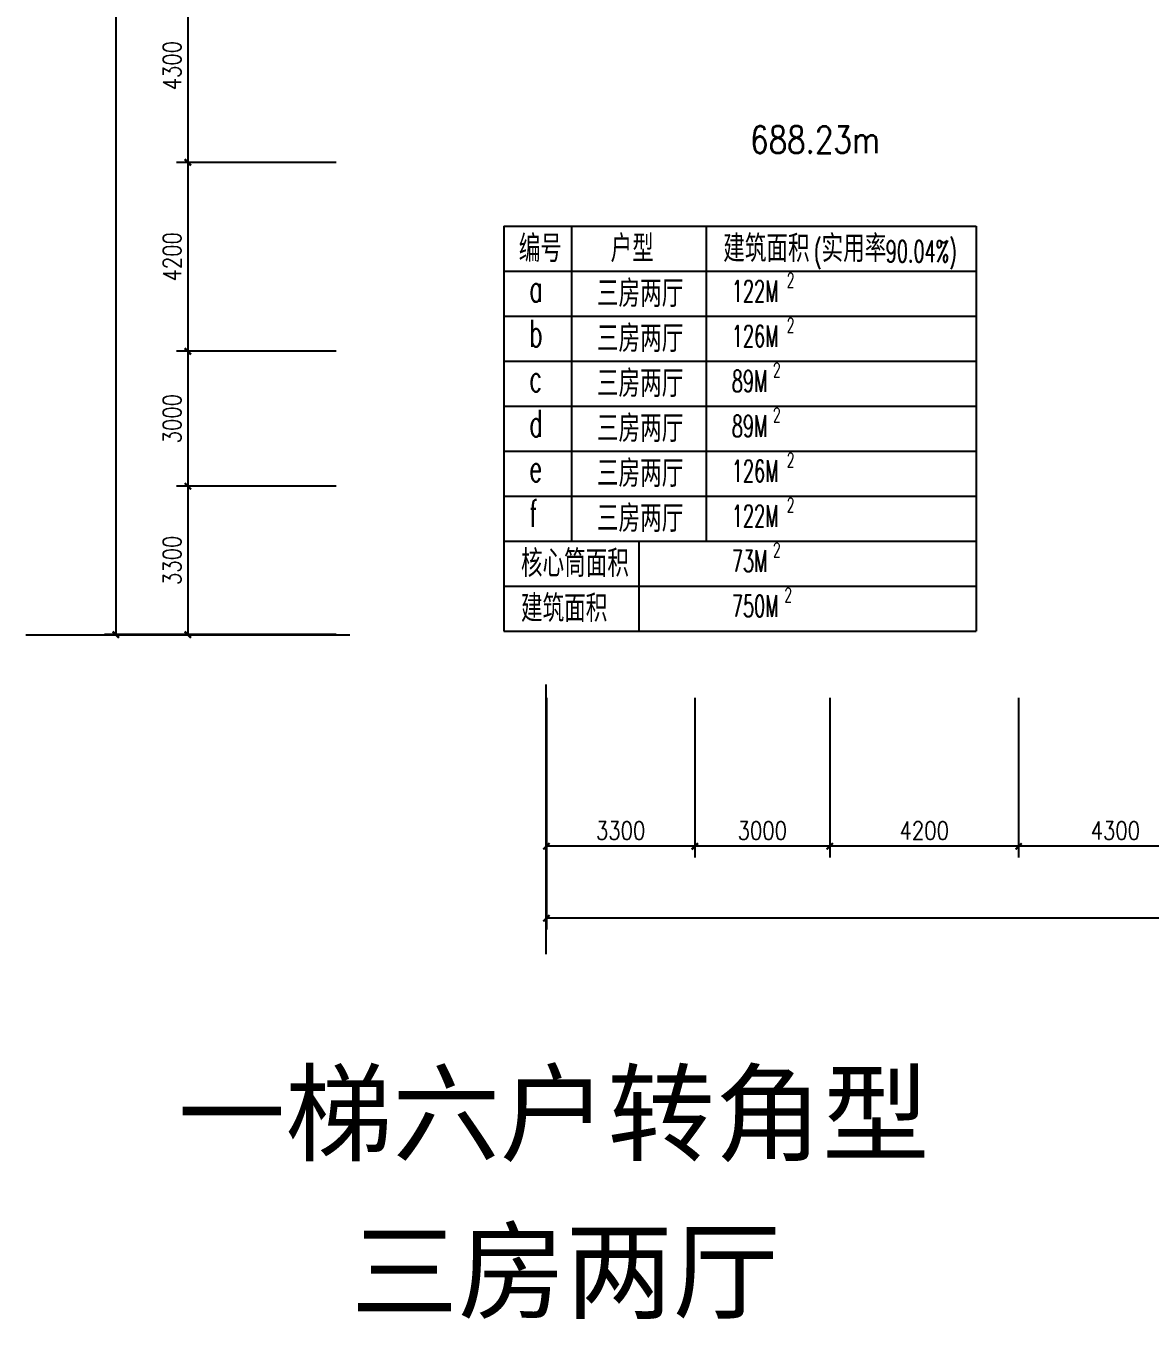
# Model space of a CAD drawing. Header units: millimetres. Extents: x 1386 to 52585, y 719 to 55091.
# Drawn here: x 2049 to 27042, y 719 to 29471 of the extents above; entities that cross this region are included whole.
import ezdxf

# ---------------------------------------------------------------- set-up
doc = ezdxf.new("R2010")
doc.units = ezdxf.units.MM
doc.layers.add('AXIS', color=3, linetype='Continuous')
doc.layers.add('PUB_TEXT', color=7, linetype='Continuous')
doc.styles.add('_HZTXT', font='txt.shx', dxfattribs={"width": 0.8, "bigfont": 'HZTXT.shx'})
doc.styles.add('_ROMANS', font='ROMANS', dxfattribs={"width": 0.8})
doc.styles.add('DIM_FONT', font='SIMPLEX.shx', dxfattribs={"width": 0.8})
doc.styles.add('ST', font='SimSun.ttf', dxfattribs={"width": 0.8})
doc.dimstyles.new('AXIS200', dxfattribs={"dimscale": 2, "dimtxt": 300, "dimasz": 1, "dimexe": 250, "dimexo": 300, "dimgap": 150, "dimtad": 1, "dimdec": 0, "dimzin": 0, "dimdsep": 46, "dimtxsty": 'DIM_FONT', "dimblk": '_DIMX', "dimcen": 0, "dimse1": 1, "dimse2": 1, "dimclrt": 7, "dimadec": 0, "dimazin": 0, "dimtfac": 1, "dimtdec": 0, "dimtix": 1, "dimtmove": 2, "dimatfit": 3, "dimldrblk": '_DIMX', "dimfxl": 1, "dimtolj": 1, "dimtzin": 0, "dimarcsym": 0})

# ---------------------------------------------------------------- blocks, each defined once
blk = doc.blocks.new('_DIMX')
at = {"const_width": 50}
blk.add_lwpolyline([(-70, -70), (70, 70)], dxfattribs=at)
blk = doc.blocks.new('*D80')
at = {"layer": 'AXIS', "color": 0, "lineweight": -2, "transparency": 16777216}
for p, q in [((8949, 26436), (5399, 26436)), ((5649, 26435), (5649, 22237)), ((8949, 22236), (5399, 22236))]:
    blk.add_line(p, q, dxfattribs=at)
at = {"layer": 'DEFPOINTS', "color": 0, "transparency": 16777216}
for p in [(9249, 26436), (5649, 22236), (9249, 22236)]:
    blk.add_point(p, dxfattribs=at)
at = {"layer": 'AXIS', "color": 0, "lineweight": -2, "transparency": 16777216}
for p, rotation in [((5649, 26436), 90), ((5649, 22236), 270)]:
    blk.add_blockref('_DIMX', p, dxfattribs=dict(at, rotation=rotation))
at = {"layer": 'AXIS', "color": 7, "transparency": 16777216, "insert": (5299, 24336), "char_height": 400, "attachment_point": 5, "rotation": 90, "style": 'DIM_FONT'}
blk.add_mtext('\\A1;4200', dxfattribs=at)
blk = doc.blocks.new('*D81')
at = {"layer": 'AXIS', "color": 0, "lineweight": -2, "transparency": 16777216}
for p, q in [((8949, 48536), (3799, 48536)), ((4049, 48535), (4049, 15937)), ((8949, 15936), (3799, 15936))]:
    blk.add_line(p, q, dxfattribs=at)
at = {"layer": 'DEFPOINTS', "color": 0, "transparency": 16777216}
for p in [(9249, 48536), (4049, 15936), (9249, 15936)]:
    blk.add_point(p, dxfattribs=at)
at = {"layer": 'AXIS', "color": 0, "lineweight": -2, "transparency": 16777216}
for p, rotation in [((4049, 48536), 90), ((4049, 15936), 270)]:
    blk.add_blockref('_DIMX', p, dxfattribs=dict(at, rotation=rotation))
at = {"layer": 'AXIS', "color": 7, "transparency": 16777216, "insert": (3699, 32236), "char_height": 400, "attachment_point": 5, "rotation": 90, "style": 'DIM_FONT'}
blk.add_mtext('\\A1;32600', dxfattribs=at)
blk = doc.blocks.new('*D82')
at = {"layer": 'AXIS', "color": 0, "lineweight": -2, "transparency": 16777216}
for p, q in [((24119, 14531), (24119, 10981)), ((28419, 14531), (28419, 10981)), ((28418, 11231), (24120, 11231))]:
    blk.add_line(p, q, dxfattribs=at)
at = {"layer": 'DEFPOINTS', "color": 0, "transparency": 16777216}
for p in [(24119, 14831), (28419, 14831), (24119, 11231)]:
    blk.add_point(p, dxfattribs=at)
at = {"layer": 'AXIS', "color": 0, "lineweight": -2, "transparency": 16777216, "rotation": 180}
blk.add_blockref('_DIMX', (24119, 11231), dxfattribs=at)
at = {"layer": 'AXIS', "color": 0, "lineweight": -2, "transparency": 16777216}
blk.add_blockref('_DIMX', (28419, 11231), dxfattribs=at)
at = {"layer": 'AXIS', "color": 7, "transparency": 16777216, "insert": (26269, 11581), "char_height": 400, "attachment_point": 5, "style": 'DIM_FONT'}
blk.add_mtext('\\A1;4300', dxfattribs=at)
blk = doc.blocks.new('*D83')
at = {"layer": 'AXIS', "color": 0, "lineweight": -2, "transparency": 16777216}
for p, q in [((13619, 14531), (13619, 9381)), ((46219, 14531), (46219, 9381)), ((46218, 9631), (13620, 9631))]:
    blk.add_line(p, q, dxfattribs=at)
at = {"layer": 'DEFPOINTS', "color": 0, "transparency": 16777216}
for p in [(13619, 14831), (46219, 14831), (13619, 9631)]:
    blk.add_point(p, dxfattribs=at)
at = {"layer": 'AXIS', "color": 0, "lineweight": -2, "transparency": 16777216, "rotation": 180.0000000000008}
blk.add_blockref('_DIMX', (13619, 9631), dxfattribs=at)
at = {"layer": 'AXIS', "color": 0, "lineweight": -2, "transparency": 16777216}
blk.add_blockref('_DIMX', (46219, 9631), dxfattribs=at)
at = {"layer": 'AXIS', "color": 7, "transparency": 16777216, "insert": (29919, 9981), "char_height": 400, "attachment_point": 5, "style": 'DIM_FONT'}
blk.add_mtext('\\A1;32600', dxfattribs=at)
blk = doc.blocks.new('*D84')
at = {"layer": 'AXIS', "color": 0, "lineweight": -2, "transparency": 16777216}
for p, q in [((13619, 14531), (13619, 10981)), ((16919, 14531), (16919, 10981)), ((16918, 11231), (13620, 11231))]:
    blk.add_line(p, q, dxfattribs=at)
at = {"layer": 'DEFPOINTS', "color": 0, "transparency": 16777216}
for p in [(13619, 14831), (16919, 14831), (13619, 11231)]:
    blk.add_point(p, dxfattribs=at)
at = {"layer": 'AXIS', "color": 0, "lineweight": -2, "transparency": 16777216, "rotation": 180}
blk.add_blockref('_DIMX', (13619, 11231), dxfattribs=at)
at = {"layer": 'AXIS', "color": 0, "lineweight": -2, "transparency": 16777216}
blk.add_blockref('_DIMX', (16919, 11231), dxfattribs=at)
at = {"layer": 'AXIS', "color": 7, "transparency": 16777216, "insert": (15269, 11581), "char_height": 400, "attachment_point": 5, "style": 'DIM_FONT'}
blk.add_mtext('\\A1;3300', dxfattribs=at)
blk = doc.blocks.new('*D85')
at = {"layer": 'AXIS', "color": 0, "lineweight": -2, "transparency": 16777216}
for p, q in [((8949, 22236), (5399, 22236)), ((5649, 22235), (5649, 19237)), ((8949, 19236), (5399, 19236))]:
    blk.add_line(p, q, dxfattribs=at)
at = {"layer": 'DEFPOINTS', "color": 0, "transparency": 16777216}
for p in [(9249, 22236), (5649, 19236), (9249, 19236)]:
    blk.add_point(p, dxfattribs=at)
at = {"layer": 'AXIS', "color": 0, "lineweight": -2, "transparency": 16777216}
for p, rotation in [((5649, 22236), 90), ((5649, 19236), 270)]:
    blk.add_blockref('_DIMX', p, dxfattribs=dict(at, rotation=rotation))
at = {"layer": 'AXIS', "color": 7, "transparency": 16777216, "insert": (5299, 20736), "char_height": 400, "attachment_point": 5, "rotation": 90, "style": 'DIM_FONT'}
blk.add_mtext('\\A1;3000', dxfattribs=at)
blk = doc.blocks.new('*D86')
at = {"layer": 'AXIS', "color": 0, "lineweight": -2, "transparency": 16777216}
for p, q in [((8949, 19236), (5399, 19236)), ((5649, 19235), (5649, 15937)), ((8949, 15936), (5399, 15936))]:
    blk.add_line(p, q, dxfattribs=at)
at = {"layer": 'DEFPOINTS', "color": 0, "transparency": 16777216}
for p in [(9249, 19236), (5649, 15936), (9249, 15936)]:
    blk.add_point(p, dxfattribs=at)
at = {"layer": 'AXIS', "color": 0, "lineweight": -2, "transparency": 16777216}
for p, rotation in [((5649, 19236), 90), ((5649, 15936), 270)]:
    blk.add_blockref('_DIMX', p, dxfattribs=dict(at, rotation=rotation))
at = {"layer": 'AXIS', "color": 7, "transparency": 16777216, "insert": (5299, 17586), "char_height": 400, "attachment_point": 5, "rotation": 90, "style": 'DIM_FONT'}
blk.add_mtext('\\A1;3300', dxfattribs=at)
blk = doc.blocks.new('*D87')
at = {"layer": 'AXIS', "color": 0, "lineweight": -2, "transparency": 16777216}
for p, q in [((19919, 14531), (19919, 10981)), ((24119, 14531), (24119, 10981)), ((24118, 11231), (19920, 11231))]:
    blk.add_line(p, q, dxfattribs=at)
at = {"layer": 'DEFPOINTS', "color": 0, "transparency": 16777216}
for p in [(19919, 14831), (24119, 14831), (19919, 11231)]:
    blk.add_point(p, dxfattribs=at)
at = {"layer": 'AXIS', "color": 0, "lineweight": -2, "transparency": 16777216, "rotation": 180}
blk.add_blockref('_DIMX', (19919, 11231), dxfattribs=at)
at = {"layer": 'AXIS', "color": 0, "lineweight": -2, "transparency": 16777216}
blk.add_blockref('_DIMX', (24119, 11231), dxfattribs=at)
at = {"layer": 'AXIS', "color": 7, "transparency": 16777216, "insert": (22019, 11581), "char_height": 400, "attachment_point": 5, "style": 'DIM_FONT'}
blk.add_mtext('\\A1;4200', dxfattribs=at)
blk = doc.blocks.new('*D88')
at = {"layer": 'AXIS', "color": 0, "lineweight": -2, "transparency": 16777216}
for p, q in [((16919, 14531), (16919, 10981)), ((19919, 14531), (19919, 10981)), ((19918, 11231), (16920, 11231))]:
    blk.add_line(p, q, dxfattribs=at)
at = {"layer": 'DEFPOINTS', "color": 0, "transparency": 16777216}
for p in [(16919, 14831), (19919, 14831), (16919, 11231)]:
    blk.add_point(p, dxfattribs=at)
at = {"layer": 'AXIS', "color": 0, "lineweight": -2, "transparency": 16777216, "rotation": 180}
blk.add_blockref('_DIMX', (16919, 11231), dxfattribs=at)
at = {"layer": 'AXIS', "color": 0, "lineweight": -2, "transparency": 16777216}
blk.add_blockref('_DIMX', (19919, 11231), dxfattribs=at)
at = {"layer": 'AXIS', "color": 7, "transparency": 16777216, "insert": (18419, 11581), "char_height": 400, "attachment_point": 5, "style": 'DIM_FONT'}
blk.add_mtext('\\A1;3000', dxfattribs=at)
blk = doc.blocks.new('*D70')
at = {"layer": 'AXIS', "color": 0, "lineweight": -2, "transparency": 16777216}
for p, q in [((8949, 30736), (5399, 30736)), ((5649, 30735), (5649, 26437)), ((8949, 26436), (5399, 26436))]:
    blk.add_line(p, q, dxfattribs=at)
at = {"layer": 'DEFPOINTS', "color": 0, "transparency": 16777216}
for p in [(9249, 30736), (5649, 26436), (9249, 26436)]:
    blk.add_point(p, dxfattribs=at)
at = {"layer": 'AXIS', "color": 0, "lineweight": -2, "transparency": 16777216}
for p, rotation in [((5649, 30736), 90), ((5649, 26436), 270)]:
    blk.add_blockref('_DIMX', p, dxfattribs=dict(at, rotation=rotation))
at = {"layer": 'AXIS', "color": 7, "transparency": 16777216, "insert": (5299, 28586), "char_height": 400, "attachment_point": 5, "rotation": 90, "style": 'DIM_FONT'}
blk.add_mtext('\\A1;4300', dxfattribs=at)

msp = doc.modelspace()

# ---------------------------------------------------------------- linework, layer by layer
for p, q in [((12675, 25016.3), (23175, 25016.3)), ((12675, 25016.3), (12675, 16016.3)), ((14175, 25016.3), (14175, 18016.3)), ((17175, 25016.3), (17175, 18016.3)), ((23175, 25016.3), (23175, 16016.3)), ((12675, 24016.3), (23175, 24016.3)), ((12675, 23016.3), (23175, 23016.3)), ((12675, 22016.3), (23175, 22016.3)), ((12675, 21016.3), (23175, 21016.3)), ((12675, 20016.3), (23175, 20016.3)), ((12675, 19016.3), (23175, 19016.3)), ((12675, 18016.3), (23175, 18016.3)), ((15675, 18016.3), (15675, 16016.3)), ((12675, 17016.3), (23175, 17016.3)), ((12675, 16016.3), (23175, 16016.3))]:
    msp.add_line(p, q)
at = {"layer": 'AXIS'}
for p, q in [((2048.6, 15935.7), (9248.6, 15935.7)), ((13618.9, 8831.1), (13618.9, 14831.1))]:
    msp.add_line(p, q, dxfattribs=at)

# ---------------------------------------------------------------- texts
at = {"style": 'ST'}
for s, p in [('一梯六户转角型', (5428.3, 4415.2)), ('三房两厅', (9273.7, 912.3))]:
    msp.add_text(s, height=1750, dxfattribs=at).set_placement(p)
at = {"layer": 'PUB_TEXT', "style": '_HZTXT', "width": 0.8}
msp.add_text('688.23m', height=600, rotation=360, dxfattribs=at).set_placement((18150.5, 26641))
at = {"layer": 'PUB_TEXT'}
for s, height, style, width, p in [('编号', 600, '_HZTXT', 0.8, (13005.8, 24219.2)), ('户型', 600, '_HZTXT', 0.8, (15046.8, 24219.2)), ('建筑面积', 600, '_HZTXT', 0.8, (17551.4, 24219.2)), ('(', 480, '_ROMANS', 0.6, (19566.1, 24219.2)), ('实用率 ', 600, '_HZTXT', 0.8, (19737, 24219.2)), ('90.04%)', 480, '_ROMANS', 0.6, (21163.4, 24219.2)), ('三房两厅', 600, '_HZTXT', 0.8, (14744.5, 23219.2)), ('2', 320, '_ROMANS', 0.6, (18966.1, 23657.2)), ('a', 600, '_ROMANS', 0.6, (13243.9, 23332.7)), ('a', 600, '_ROMANS', 0.6, (13243.9, 23332.7)), ('122M', 480, '_ROMANS', 0.6, (17743.9, 23332.7)), ('b', 600, '_ROMANS', 0.6, (13243.9, 22332.7)), ('三房两厅', 600, '_HZTXT', 0.8, (14744.5, 22219.2)), ('126M', 480, '_ROMANS', 0.6, (17743.9, 22332.7)), ('2', 320, '_ROMANS', 0.6, (18966.1, 22657.2)), ('三房两厅', 600, '_HZTXT', 0.8, (14744.5, 21219.2)), ('2', 320, '_ROMANS', 0.6, (18660.6, 21657.2)), ('c', 600, '_ROMANS', 0.6, (13243.9, 21332.7)), ('89M', 480, '_ROMANS', 0.6, (17743.9, 21332.7)), ('d', 600, '_ROMANS', 0.6, (13243.9, 20332.7)), ('三房两厅', 600, '_HZTXT', 0.8, (14744.5, 20219.2)), ('89M', 480, '_ROMANS', 0.6, (17743.9, 20332.7)), ('2', 320, '_ROMANS', 0.6, (18660.6, 20657.2)), ('三房两厅', 600, '_HZTXT', 0.8, (14744.5, 19219.2)), ('2', 320, '_ROMANS', 0.6, (18966.1, 19657.2)), ('e', 600, '_ROMANS', 0.6, (13243.9, 19332.7)), ('126M', 480, '_ROMANS', 0.6, (17743.9, 19332.7)), ('2', 320, '_ROMANS', 0.6, (18966.1, 18657.2)), ('f', 600, '_ROMANS', 0.6, (13243.9, 18332.7)), ('三房两厅', 600, '_HZTXT', 0.8, (14744.5, 18219.2)), ('122M', 480, '_ROMANS', 0.6, (17743.9, 18332.7)), ('核心筒面积', 600, '_HZTXT', 0.8, (13054.9, 17219.2)), ('2', 320, '_ROMANS', 0.6, (18660.6, 17657.2)), ('73M', 480, '_ROMANS', 0.6, (17743.9, 17332.7)), ('2', 320, '_ROMANS', 0.6, (18913.8, 16657.2)), ('建筑面积', 600, '_HZTXT', 0.8, (13054.9, 16219.2)), ('750M', 480, '_ROMANS', 0.6, (17743.9, 16332.7))]:
    msp.add_text(s, height=height, dxfattribs=dict(at, style=style, width=width)).set_placement(p)

# ---------------------------------------------------------------- dimensions: what is measured, and where the dimension line sits
at = {"layer": 'AXIS'}
for p1, p2, distance, picture, middle in [((9248.6, 48535.7), (9248.6, 15935.7), -5200, '*D81', (3698.6, 32235.7)), ((46218.9, 14831.1), (13618.9, 14831.1), 5200, '*D83', (29918.9, 9981.1))]:
    dim = msp.add_aligned_dim(p1=p1, p2=p2, distance=distance, dimstyle='AXIS200', override={"dimscale": 1, "dimtxt": 400, "dimblk1": '_DIMX', "dimblk2": '_DIMX', "dimsah": 1, "dimse1": 0, "dimse2": 0}, dxfattribs=at)
    dim.commit()
    dim.dimension.update_dxf_attribs({"geometry": picture, "text_midpoint": middle})
for base, p1, p2, picture, middle in [((5648.6, 26435.7), (9248.6, 30735.7), (9248.6, 26435.7), '*D70', (5298.6, 28585.7)), ((5648.6, 22235.7), (9248.6, 26435.7), (9248.6, 22235.7), '*D80', (5298.6, 24335.7)), ((5648.6, 19235.7), (9248.6, 22235.7), (9248.6, 19235.7), '*D85', (5298.6, 20735.7)), ((5648.6, 15935.7), (9248.6, 19235.7), (9248.6, 15935.7), '*D86', (5298.6, 17585.7))]:
    dim = msp.add_linear_dim(base=base, p1=p1, p2=p2, angle=90, dimstyle='AXIS200', override={"dimscale": 1, "dimtxt": 400, "dimblk1": '_DIMX', "dimblk2": '_DIMX', "dimsah": 1, "dimse1": 0, "dimse2": 0}, dxfattribs=at)
    dim.commit()
    dim.dimension.update_dxf_attribs({"geometry": picture, "text_midpoint": middle})
for base, p1, p2, picture, middle in [((13618.9, 11231.1), (16918.8, 14831.1), (13618.9, 14831.1), '*D84', (15268.8, 11581.1)), ((16918.8, 11231.1), (19918.8, 14831.1), (16918.8, 14831.1), '*D88', (18418.8, 11581.1)), ((19918.8, 11231.1), (24118.9, 14831.1), (19918.8, 14831.1), '*D87', (22018.8, 11581.1)), ((24118.9, 11231.1), (28418.9, 14831.1), (24118.9, 14831.1), '*D82', (26268.9, 11581.1))]:
    dim = msp.add_linear_dim(base=base, p1=p1, p2=p2, dimstyle='AXIS200', override={"dimscale": 1, "dimtxt": 400, "dimblk1": '_DIMX', "dimblk2": '_DIMX', "dimsah": 1, "dimse1": 0, "dimse2": 0}, dxfattribs=at)
    dim.commit()
    dim.dimension.update_dxf_attribs({"geometry": picture, "text_midpoint": middle})

doc.saveas('drawing.dxf')
